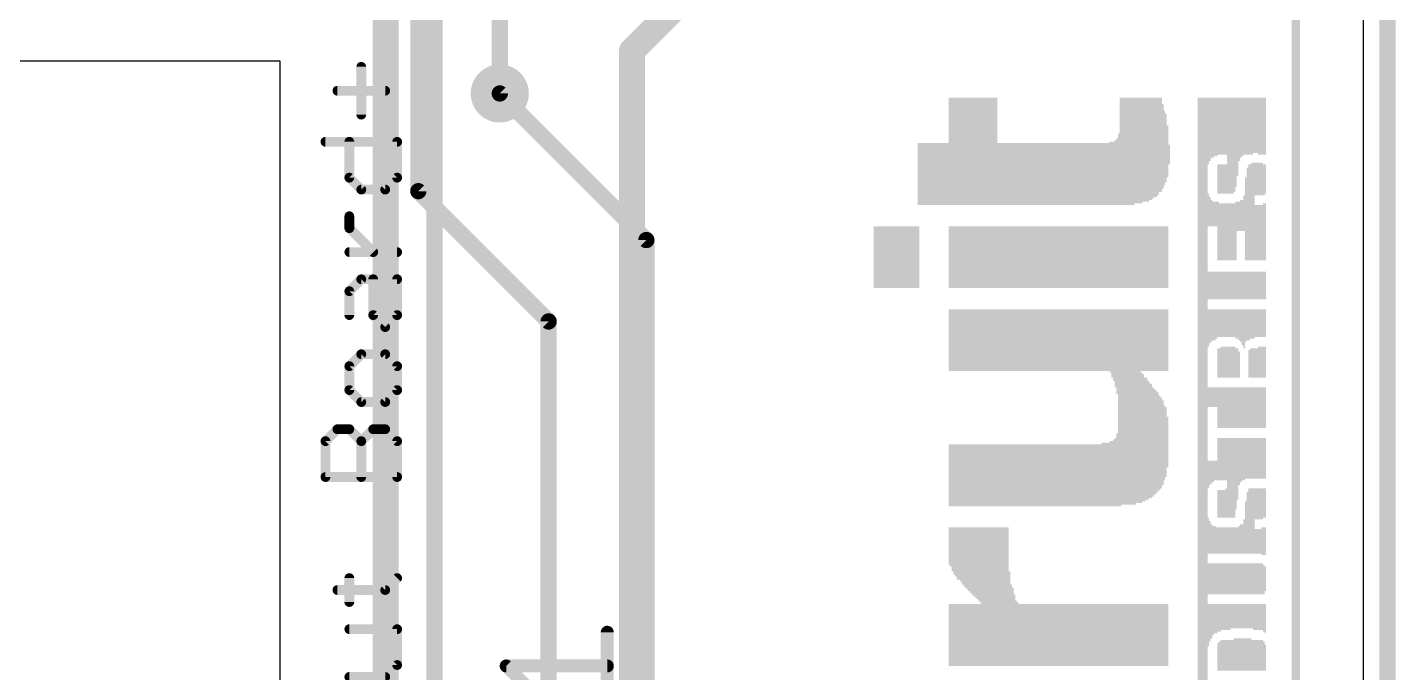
# Model space of a CAD drawing. Extents: x -0.6 to 62.7, y -0.8 to 53.6.
# Drawn here: x 41.4 to 62.74, y 31.86 to 41.92 of the extents above; entities that cross this region are included whole.
import ezdxf

# ---------------------------------------------------------------- set-up
doc = ezdxf.new("R2010")
doc.units = 0
for name, color, linetype in [('1', 12, 'CONTINUOUS'), ('16', 132, 'CONTINUOUS'), ('18', 110, 'CONTINUOUS'), ('20', 53, 'CONTINUOUS'), ('21', 40, 'CONTINUOUS'), ('22', 6, 'CONTINUOUS')]:
    doc.layers.add(name, color=color, linetype=linetype)

# ---------------------------------------------------------------- blocks, each defined once
blk = doc.blocks.new('RECT')
blk.add_solid([(-0.5, -0.5), (0.5, -0.5), (-0.5, 0.5), (0.5, 0.5)])
blk = doc.blocks.new('ROUNDV')
at = {"const_width": 0.5}
blk.add_lwpolyline([(0, -0.25, 1), (0, 0.25, 1), (0, -0.25)], format="xyb", dxfattribs=at)

msp = doc.modelspace()

# ---------------------------------------------------------------- linework, layer by layer
at = {"layer": '1'}
for points, const_width in [([(62.611, -0.508), (62.611, 53.467)], 0.254), ([(48.768, 40.894), (48.768, 49.276)], 0.254), ([(47.752, 47.498), (47.752, 11.938)], 0.254), ([(50.83, 41.559), (53.086, 43.815)], 0.4064), ([(46.99, 42.291), (46.99, 7.94)], 0.4064), ([(50.83, 9.84), (50.83, 41.559)], 0.4064)]:
    msp.add_lwpolyline(points, dxfattribs=dict(at, const_width=const_width))
for points, const_width in [([(50.9316, 41.559, 1), (50.7284, 41.559)], 0.2032), ([(50.7582, 41.6308, 1), (50.9018, 41.4872)], 0.2032), ([(48.7045, 40.894, 1), (48.8315, 40.894)], 0.127)]:
    msp.add_lwpolyline(points, format="xyb", dxfattribs=dict(at, const_width=const_width))
at = {"layer": '16', "const_width": 0.254}
for points in [[(62.611, -0.635), (62.611, 53.34)], [(47.498, 39.37), (47.498, 43.434)], [(48.768, 40.894), (51.054, 38.608)], [(49.53, 37.338), (47.498, 39.37)], [(51.054, 38.608), (51.054, 9.525)], [(49.53, 10.922), (49.53, 37.338)]]:
    msp.add_lwpolyline(points, dxfattribs=at)
at = {"layer": '16', "const_width": 0.127}
for points in [[(48.8129, 40.9389, 1), (48.7231, 40.8491)], [(47.5429, 39.4149, 1), (47.4531, 39.3251)], [(47.4345, 39.37, 1), (47.5615, 39.37)], [(51.1175, 38.608, 1), (50.9905, 38.608)], [(51.0091, 38.5631, 1), (51.0989, 38.6529)], [(49.5935, 37.338, 1), (49.4665, 37.338)], [(49.4851, 37.2931, 1), (49.5749, 37.3829)]]:
    msp.add_lwpolyline(points, format="xyb", dxfattribs=at)
at = {"layer": '20'}
for p, q in [((62.23, 50.038), (62.23, 2.54)), ((38.608, 41.402), (45.339, 41.402)), ((45.339, 41.402), (45.339, 11.176))]:
    msp.add_line(p, q, dxfattribs=at)
at = {"layer": '21'}
for points, const_width in [([(46.6085, 40.5638), (46.6085, 41.3095)], 0.1524), ([(46.2357, 40.9367), (46.9814, 40.9367)], 0.1524), ([(46.0492, 40.1401), (47.1678, 40.1401)], 0.1524), ([(46.4221, 39.5808), (46.4221, 40.1401)], 0.1524), ([(47.1678, 40.1401), (47.1678, 39.5808)], 0.1524), ([(46.6085, 39.3944), (46.4221, 39.5808)], 0.1524), ([(47.1678, 39.5808), (46.9814, 39.3944)], 0.1524), ([(46.9814, 39.3944), (46.6085, 39.3944)], 0.1524), ([(46.4221, 38.7928), (46.4221, 38.9792)], 0.1524), ([(46.795, 38.4199), (46.4221, 38.7928)], 0.1524), ([(47.1678, 38.4199), (46.4221, 38.4199)], 0.1524), ([(46.4221, 37.8098), (46.6085, 37.9962)], 0.1524), ([(46.6085, 37.9962), (47.1678, 37.9962)], 0.1524), ([(46.795, 37.437), (46.795, 37.9962)], 0.1524), ([(47.1678, 37.9962), (47.1678, 37.437)], 0.1524), ([(46.4221, 37.437), (46.4221, 37.8098)], 0.1524), ([(46.9814, 37.2505), (46.795, 37.437)], 0.1524), ([(47.1678, 37.437), (46.9814, 37.2505)], 0.1524), ([(46.6085, 36.8268), (46.4221, 36.6404)], 0.1524), ([(46.4221, 36.6404), (46.4221, 36.2676)], 0.1524), ([(46.9814, 36.8268), (46.6085, 36.8268)], 0.1524), ([(47.1678, 36.6404), (46.9814, 36.8268)], 0.1524), ([(47.1678, 36.2676), (47.1678, 36.6404)], 0.1524), ([(46.4221, 36.2676), (46.6085, 36.0811)], 0.1524), ([(46.9814, 36.0811), (47.1678, 36.2676)], 0.1524), ([(46.6085, 36.0811), (46.9814, 36.0811)], 0.1524), ([(46.0492, 35.471), (46.2357, 35.6574)], 0.1524), ([(46.2357, 35.6574), (46.4221, 35.6574)], 0.1524), ([(46.4221, 35.6574), (46.6085, 35.471)], 0.1524), ([(46.6085, 35.471), (46.795, 35.6574)], 0.1524), ([(46.795, 35.6574), (46.9814, 35.6574)], 0.1524), ([(46.9814, 35.6574), (47.1678, 35.471)], 0.1524), ([(46.0492, 34.9117), (46.0492, 35.471)], 0.1524), ([(46.6085, 34.9117), (46.6085, 35.471)], 0.1524), ([(47.1678, 35.471), (47.1678, 34.9117)], 0.1524), ([(47.1678, 34.9117), (46.0492, 34.9117)], 0.1524), ([(46.4221, 32.9627), (46.4221, 33.3356)], 0.1524), ([(46.9814, 33.1492), (47.1678, 33.3356)], 0.1524), ([(46.2357, 33.1492), (46.9814, 33.1492)], 0.1524), ([(47.1678, 32.539), (46.4221, 32.539)], 0.1524), ([(47.1678, 31.9798), (47.1678, 32.539)], 0.1524), ([(50.4444, 31.4391), (50.4444, 32.4899)], 0.2032), ([(46.9814, 31.7933), (47.1678, 31.9798)], 0.1524), ([(49.3936, 31.4391), (48.8683, 31.9645)], 0.2032), ([(48.8683, 31.9645), (50.4444, 31.9645)], 0.2032), ([(46.4221, 31.7933), (46.9814, 31.7933)], 0.1524)]:
    msp.add_lwpolyline(points, dxfattribs=dict(at, const_width=const_width))
for points, const_width in [([(46.6466, 41.3095, 1), (46.5704, 41.3095)], 0.0762), ([(46.2357, 40.9748, 1), (46.2357, 40.8986)], 0.0762), ([(46.9814, 40.8986, 1), (46.9814, 40.9748)], 0.0762), ([(46.5704, 40.5638, 1), (46.6466, 40.5638)], 0.0762), ([(46.0492, 40.1782, 1), (46.0492, 40.102)], 0.0762), ([(46.4602, 40.1401, 1), (46.384, 40.1401)], 0.0762), ([(47.2059, 40.1401, 1), (47.1297, 40.1401)], 0.0762), ([(47.1678, 40.102, 1), (47.1678, 40.1782)], 0.0762), ([(46.449, 39.6078, 1), (46.3952, 39.5539)], 0.0762), ([(46.384, 39.5808, 1), (46.4602, 39.5808)], 0.0762), ([(47.1297, 39.5808, 1), (47.2059, 39.5808)], 0.0762), ([(47.1947, 39.5539, 1), (47.1409, 39.6078)], 0.0762), ([(46.6085, 39.4325, 1), (46.6085, 39.3563)], 0.0762), ([(46.5816, 39.3675, 1), (46.6355, 39.4214)], 0.0762), ([(46.9544, 39.4214, 1), (47.0083, 39.3675)], 0.0762), ([(46.9814, 39.3563, 1), (46.9814, 39.4325)], 0.0762), ([(46.4602, 38.9792, 1), (46.384, 38.9792)], 0.0762), ([(46.449, 38.8197, 1), (46.3952, 38.7658)], 0.0762), ([(46.384, 38.7928, 1), (46.4602, 38.7928)], 0.0762), ([(46.4221, 38.458, 1), (46.4221, 38.3818)], 0.0762), ([(46.768, 38.393, 1), (46.8219, 38.4469)], 0.0762), ([(47.1678, 38.3818, 1), (47.1678, 38.458)], 0.0762), ([(46.6085, 38.0343, 1), (46.6085, 37.9581)], 0.0762), ([(46.6355, 37.9693, 1), (46.5816, 38.0232)], 0.0762), ([(46.8331, 37.9962, 1), (46.7569, 37.9962)], 0.0762), ([(47.2059, 37.9962, 1), (47.1297, 37.9962)], 0.0762), ([(47.1678, 37.9581, 1), (47.1678, 38.0343)], 0.0762), ([(46.4602, 37.8098, 1), (46.384, 37.8098)], 0.0762), ([(46.3952, 37.8367, 1), (46.449, 37.7829)], 0.0762), ([(46.384, 37.437, 1), (46.4602, 37.437)], 0.0762), ([(46.8219, 37.4639, 1), (46.768, 37.41)], 0.0762), ([(46.7569, 37.437, 1), (46.8331, 37.437)], 0.0762), ([(47.1297, 37.437, 1), (47.2059, 37.437)], 0.0762), ([(47.1947, 37.41, 1), (47.1409, 37.4639)], 0.0762), ([(46.9544, 37.2775, 1), (47.0083, 37.2236)], 0.0762), ([(46.9544, 37.2236, 1), (47.0083, 37.2775)], 0.0762), ([(46.4602, 36.6404, 1), (46.384, 36.6404)], 0.0762), ([(46.3952, 36.6673, 1), (46.449, 36.6135)], 0.0762), ([(46.6085, 36.8649, 1), (46.6085, 36.7887)], 0.0762), ([(46.6355, 36.7999, 1), (46.5816, 36.8538)], 0.0762), ([(47.0083, 36.8538, 1), (46.9544, 36.7999)], 0.0762), ([(46.9814, 36.7887, 1), (46.9814, 36.8649)], 0.0762), ([(47.2059, 36.6404, 1), (47.1297, 36.6404)], 0.0762), ([(47.1409, 36.6135, 1), (47.1947, 36.6673)], 0.0762), ([(46.449, 36.2945, 1), (46.3952, 36.2406)], 0.0762), ([(46.384, 36.2676, 1), (46.4602, 36.2676)], 0.0762), ([(47.1297, 36.2676, 1), (47.2059, 36.2676)], 0.0762), ([(47.1947, 36.2406, 1), (47.1409, 36.2945)], 0.0762), ([(46.6085, 36.1192, 1), (46.6085, 36.043)], 0.0762), ([(46.5816, 36.0542, 1), (46.6355, 36.1081)], 0.0762), ([(46.9544, 36.1081, 1), (47.0083, 36.0542)], 0.0762), ([(46.9814, 36.043, 1), (46.9814, 36.1192)], 0.0762), ([(46.2357, 35.6955, 1), (46.2357, 35.6193)], 0.0762), ([(46.2626, 35.6305, 1), (46.2087, 35.6844)], 0.0762), ([(46.449, 35.6844, 1), (46.3952, 35.6305)], 0.0762), ([(46.4221, 35.6193, 1), (46.4221, 35.6955)], 0.0762), ([(46.795, 35.6955, 1), (46.795, 35.6193)], 0.0762), ([(46.8219, 35.6305, 1), (46.768, 35.6844)], 0.0762), ([(47.0083, 35.6844, 1), (46.9544, 35.6305)], 0.0762), ([(46.9814, 35.6193, 1), (46.9814, 35.6955)], 0.0762), ([(46.0873, 35.471, 1), (46.0111, 35.471)], 0.0762), ([(46.0223, 35.4979, 1), (46.0762, 35.4441)], 0.0762), ([(46.6466, 35.471, 1), (46.5704, 35.471)], 0.0762), ([(46.5816, 35.4979, 1), (46.6355, 35.4441)], 0.0762), ([(46.5816, 35.4441, 1), (46.6355, 35.4979)], 0.0762), ([(47.2059, 35.471, 1), (47.1297, 35.471)], 0.0762), ([(47.1409, 35.4441, 1), (47.1947, 35.4979)], 0.0762), ([(46.0492, 34.9498, 1), (46.0492, 34.8736)], 0.0762), ([(46.0111, 34.9117, 1), (46.0873, 34.9117)], 0.0762), ([(46.5704, 34.9117, 1), (46.6466, 34.9117)], 0.0762), ([(47.1297, 34.9117, 1), (47.2059, 34.9117)], 0.0762), ([(47.1678, 34.8736, 1), (47.1678, 34.9498)], 0.0762), ([(46.4602, 33.3356, 1), (46.384, 33.3356)], 0.0762), ([(47.1947, 33.3086, 1), (47.1409, 33.3625)], 0.0762), ([(46.2357, 33.1873, 1), (46.2357, 33.1111)], 0.0762), ([(46.9544, 33.1761, 1), (47.0083, 33.1222)], 0.0762), ([(46.9814, 33.1111, 1), (46.9814, 33.1873)], 0.0762), ([(46.384, 32.9627, 1), (46.4602, 32.9627)], 0.0762), ([(46.4221, 32.5771, 1), (46.4221, 32.5009)], 0.0762), ([(47.2059, 32.539, 1), (47.1297, 32.539)], 0.0762), ([(47.1678, 32.5009, 1), (47.1678, 32.5771)], 0.0762), ([(50.4952, 32.4899, 1), (50.3936, 32.4899)], 0.1016), ([(47.1297, 31.9798, 1), (47.2059, 31.9798)], 0.0762), ([(47.1947, 31.9528, 1), (47.1409, 32.0067)], 0.0762), ([(48.9042, 32.0004, 1), (48.8323, 31.9286)], 0.1016), ([(48.8683, 32.0153, 1), (48.8683, 31.9137)], 0.1016), ([(50.4444, 31.9137, 1), (50.4444, 32.0153)], 0.1016), ([(46.4221, 31.8314, 1), (46.4221, 31.7552)], 0.0762), ([(46.9814, 31.7552, 1), (46.9814, 31.8314)], 0.0762)]:
    msp.add_lwpolyline(points, format="xyb", dxfattribs=dict(at, const_width=const_width))
at = {"layer": '22', "const_width": 0.127}
msp.add_lwpolyline([(61.182, 4.989), (61.182, 47.589)], dxfattribs=at)

# ---------------------------------------------------------------- block references
at = {"layer": '18', "xscale": 0.9064, "yscale": 0.9064}
msp.add_blockref('ROUNDV', (48.768, 40.894), dxfattribs=at)
msp.add_blockref('ROUNDV', (48.768, 40.894), dxfattribs=at)
at = {"layer": '21', "yscale": 0.0254, "rotation": 90}
for p, xscale in [((55.7784, 39.9923), 1.6764), ((55.8038, 39.9923), 1.6764), ((55.8292, 39.9923), 1.6764), ((55.8546, 39.9923), 1.6764), ((55.88, 39.9923), 1.6764), ((55.9054, 39.9923), 1.6764), ((55.9308, 39.9923), 1.6764), ((55.9562, 39.9923), 1.6764), ((55.9816, 39.9923), 1.6764), ((56.007, 39.9923), 1.6764), ((56.0324, 39.9923), 1.6764), ((56.0578, 39.9923), 1.6764), ((56.0832, 39.9923), 1.6764), ((56.1086, 39.9923), 1.6764), ((56.134, 39.9923), 1.6764), ((56.1594, 39.9923), 1.6764), ((56.1848, 39.9923), 1.6764), ((56.2102, 39.9923), 1.6764), ((56.2356, 39.9923), 1.6764), ((56.261, 39.9923), 1.6764), ((56.2864, 39.9923), 1.6764), ((56.3118, 39.9923), 1.6764), ((56.3372, 39.9923), 1.6764), ((56.3626, 39.9923), 1.6764), ((56.388, 39.9923), 1.6764), ((56.4134, 39.9923), 1.6764), ((56.4388, 39.9923), 1.6764), ((56.4642, 39.9923), 1.6764), ((56.4896, 39.9923), 1.6764), ((56.515, 39.9923), 1.6764), ((58.4454, 39.9923), 1.6764), ((58.4708, 39.9923), 1.6764), ((58.4962, 39.9923), 1.6764), ((58.5216, 39.9923), 1.6764), ((58.547, 39.9923), 1.6764), ((58.5724, 39.9923), 1.6764), ((58.5978, 39.9923), 1.6764), ((58.6232, 39.9923), 1.6764), ((58.6486, 39.9923), 1.6764), ((58.674, 40.005), 1.651), ((58.6994, 40.005), 1.651), ((58.7248, 40.005), 1.651), ((58.7502, 40.005), 1.651), ((58.7756, 40.005), 1.651), ((58.801, 40.0177), 1.6256), ((58.8264, 40.0177), 1.6256), ((58.8518, 40.0177), 1.6256), ((58.8772, 40.0177), 1.6256), ((58.9026, 40.0304), 1.6002), ((58.928, 40.0304), 1.6002), ((58.9534, 40.0431), 1.5748), ((58.9788, 40.0558), 1.5494), ((59.0042, 40.0558), 1.5494), ((59.0296, 40.0685), 1.524), ((59.055, 40.0939), 1.4732), ((59.0804, 40.0939), 1.4732), ((59.6646, 30.226), 21.209), ((59.69, 30.226), 21.209), ((59.7154, 30.226), 21.209), ((59.7408, 30.226), 21.209), ((59.7662, 30.226), 21.209), ((59.7916, 30.226), 21.209), ((59.817, 40.3098), 1.0414), ((59.8424, 40.3352), 0.9906), ((59.8678, 40.3606), 0.9398), ((59.8932, 40.3606), 0.9398), ((59.9186, 40.3733), 0.9144), ((59.944, 40.3733), 0.9144), ((59.9694, 40.386), 0.889), ((59.9948, 40.386), 0.889), ((60.0202, 40.386), 0.889), ((60.0456, 40.386), 0.889), ((60.071, 40.386), 0.889), ((60.0964, 40.386), 0.889), ((60.1218, 40.0812), 1.4986), ((60.1472, 40.0812), 1.4986), ((60.1726, 40.0812), 1.4986), ((60.198, 40.0812), 1.4986), ((60.2234, 40.0939), 1.4732), ((60.2488, 40.132), 1.397), ((60.2742, 40.2209), 1.2192), ((60.2996, 40.3352), 0.9906), ((60.325, 40.3606), 0.9398), ((60.3504, 40.3733), 0.9144), ((60.3758, 40.386), 0.889), ((60.4012, 40.386), 0.889), ((60.4266, 40.386), 0.889), ((60.452, 40.386), 0.889), ((60.4774, 40.386), 0.889), ((60.5028, 40.386), 0.889), ((60.5282, 40.3987), 0.8636), ((60.5536, 40.3987), 0.8636), ((60.579, 40.3987), 0.8636), ((60.6044, 40.386), 0.889), ((60.6298, 40.386), 0.889), ((60.6552, 40.386), 0.889), ((60.6806, 40.386), 0.889), ((60.706, 40.386), 0.889), ((59.1058, 40.0685), 1.3208), ((59.1312, 40.0431), 1.1684), ((59.1566, 40.0431), 1.0668), ((59.182, 39.9923), 0.8128), ((55.2958, 39.6367), 0.9652), ((55.3212, 39.6367), 0.9652), ((55.3466, 39.6367), 0.9652), ((55.372, 39.6367), 0.9652), ((55.3974, 39.6367), 0.9652), ((55.4228, 39.6367), 0.9652), ((55.4482, 39.6367), 0.9652), ((55.4736, 39.6367), 0.9652), ((55.499, 39.6367), 0.9652), ((55.5244, 39.6367), 0.9652), ((55.5498, 39.6367), 0.9652), ((55.5752, 39.6367), 0.9652), ((55.6006, 39.6367), 0.9652), ((55.626, 39.6367), 0.9652), ((55.6514, 39.6367), 0.9652), ((55.6768, 39.6367), 0.9652), ((55.7022, 39.6367), 0.9652), ((55.7276, 39.6367), 0.9652), ((55.753, 39.6367), 0.9652), ((56.5404, 39.6367), 0.9652), ((56.5658, 39.6367), 0.9652), ((56.5912, 39.6367), 0.9652), ((56.6166, 39.6367), 0.9652), ((56.642, 39.6367), 0.9652), ((56.6674, 39.6367), 0.9652), ((56.6928, 39.6367), 0.9652), ((56.7182, 39.6367), 0.9652), ((56.7436, 39.6367), 0.9652), ((56.769, 39.6367), 0.9652), ((56.7944, 39.6367), 0.9652), ((56.8198, 39.6367), 0.9652), ((56.8452, 39.6367), 0.9652), ((56.8706, 39.6367), 0.9652), ((56.896, 39.6367), 0.9652), ((56.9214, 39.6367), 0.9652), ((56.9468, 39.6367), 0.9652), ((56.9722, 39.6367), 0.9652), ((56.9976, 39.6367), 0.9652), ((57.023, 39.6367), 0.9652), ((57.0484, 39.6367), 0.9652), ((57.0738, 39.6367), 0.9652), ((57.0992, 39.6367), 0.9652), ((57.1246, 39.6367), 0.9652), ((57.15, 39.6367), 0.9652), ((57.1754, 39.6367), 0.9652), ((57.2008, 39.6367), 0.9652), ((57.2262, 39.6367), 0.9652), ((57.2516, 39.6367), 0.9652), ((57.277, 39.6367), 0.9652), ((57.3024, 39.6367), 0.9652), ((57.3278, 39.6367), 0.9652), ((57.3532, 39.6367), 0.9652), ((57.3786, 39.6367), 0.9652), ((57.404, 39.6367), 0.9652), ((57.4294, 39.6367), 0.9652), ((57.4548, 39.6367), 0.9652), ((57.4802, 39.6367), 0.9652), ((57.5056, 39.6367), 0.9652), ((57.531, 39.6367), 0.9652), ((57.5564, 39.6367), 0.9652), ((57.5818, 39.6367), 0.9652), ((57.6072, 39.6367), 0.9652), ((57.6326, 39.6367), 0.9652), ((57.658, 39.6367), 0.9652), ((57.6834, 39.6367), 0.9652), ((57.7088, 39.6367), 0.9652), ((57.7342, 39.6367), 0.9652), ((57.7596, 39.6367), 0.9652), ((57.785, 39.6367), 0.9652), ((57.8104, 39.6367), 0.9652), ((57.8358, 39.6367), 0.9652), ((57.8612, 39.6367), 0.9652), ((57.8866, 39.6367), 0.9652), ((57.912, 39.6367), 0.9652), ((57.9374, 39.6367), 0.9652), ((57.9628, 39.6367), 0.9652), ((57.9882, 39.6367), 0.9652), ((58.0136, 39.6367), 0.9652), ((58.039, 39.6367), 0.9652), ((58.0644, 39.6367), 0.9652), ((58.0898, 39.6367), 0.9652), ((58.1152, 39.6367), 0.9652), ((58.1406, 39.6367), 0.9652), ((58.166, 39.6367), 0.9652), ((58.1914, 39.6367), 0.9652), ((58.2168, 39.6367), 0.9652), ((58.2422, 39.6367), 0.9652), ((58.2676, 39.6367), 0.9652), ((58.293, 39.6494), 0.9906), ((58.3184, 39.6494), 0.9906), ((58.3438, 39.6494), 0.9906), ((58.3692, 39.6621), 1.016), ((58.3946, 39.6748), 1.0414), ((58.42, 39.7129), 1.1176), ((59.2074, 39.9415), 0.3048), ((59.9694, 39.5605), 0.4572), ((59.9948, 39.5605), 0.4572), ((60.0202, 39.5605), 0.4572), ((60.0456, 39.5605), 0.4572), ((60.071, 39.5605), 0.4572), ((60.0964, 39.5605), 0.4572), ((60.4266, 39.0144), 1.4478), ((60.452, 39.0398), 1.4986), ((60.4774, 39.0398), 1.4986), ((60.5028, 39.0525), 1.524), ((60.5282, 39.0525), 1.524), ((60.5536, 39.5605), 0.508), ((60.579, 39.5605), 0.508), ((60.6044, 39.5605), 0.508), ((60.6298, 39.5605), 0.508), ((60.6552, 39.5605), 0.508), ((60.6806, 39.5478), 0.4826), ((60.706, 39.5605), 0.4572), ((60.4012, 38.9382), 1.2954), ((59.817, 39.0779), 0.508), ((59.8424, 39.0525), 0.4572), ((60.3758, 39.0271), 0.5588), ((59.8678, 39.0271), 0.4064), ((59.8932, 39.0144), 0.381), ((59.9186, 39.0144), 0.381), ((59.944, 39.0144), 0.381), ((59.9694, 38.7477), 0.9144), ((59.9948, 38.735), 0.889), ((60.0202, 38.735), 0.889), ((60.0456, 38.735), 0.889), ((60.071, 38.735), 0.889), ((60.0964, 38.735), 0.889), ((60.1218, 38.735), 0.889), ((60.1472, 38.735), 0.889), ((60.1726, 38.735), 0.889), ((60.198, 38.735), 0.889), ((60.2234, 38.735), 0.889), ((60.2488, 38.7477), 0.9144), ((60.2742, 38.9763), 0.4572), ((60.2996, 38.9763), 0.4572), ((60.325, 38.989), 0.4826), ((60.3504, 38.989), 0.4826), ((60.5536, 38.7223), 0.8636), ((60.579, 38.7223), 0.8636), ((60.6044, 38.7223), 0.8636), ((60.6298, 38.7223), 0.8636), ((60.6552, 38.7223), 0.8636), ((60.6806, 38.735), 0.889), ((60.706, 38.735), 0.889), ((54.61, 38.3413), 0.9652), ((54.6354, 38.3413), 0.9652), ((54.6608, 38.3413), 0.9652), ((54.6862, 38.3413), 0.9652), ((54.7116, 38.3413), 0.9652), ((54.737, 38.3413), 0.9652), ((54.7624, 38.3413), 0.9652), ((54.7878, 38.3413), 0.9652), ((54.8132, 38.3413), 0.9652), ((54.8386, 38.3413), 0.9652), ((54.864, 38.3413), 0.9652), ((54.8894, 38.3413), 0.9652), ((54.9148, 38.3413), 0.9652), ((54.9402, 38.3413), 0.9652), ((54.9656, 38.3413), 0.9652), ((54.991, 38.3413), 0.9652), ((55.0164, 38.3413), 0.9652), ((55.0418, 38.3413), 0.9652), ((55.0672, 38.3413), 0.9652), ((55.0926, 38.3413), 0.9652), ((55.118, 38.3413), 0.9652), ((55.1434, 38.3413), 0.9652), ((55.1688, 38.3413), 0.9652), ((55.1942, 38.3413), 0.9652), ((55.2196, 38.3413), 0.9652), ((55.245, 38.3413), 0.9652), ((55.2704, 38.3413), 0.9652), ((55.2958, 38.3413), 0.9652), ((55.7784, 38.3413), 0.9652), ((55.8038, 38.3413), 0.9652), ((55.8292, 38.3413), 0.9652), ((55.8546, 38.3413), 0.9652), ((55.88, 38.3413), 0.9652), ((55.9054, 38.3413), 0.9652), ((55.9308, 38.3413), 0.9652), ((55.9562, 38.3413), 0.9652), ((55.9816, 38.3413), 0.9652), ((56.007, 38.3413), 0.9652), ((56.0324, 38.3413), 0.9652), ((56.0578, 38.3413), 0.9652), ((56.0832, 38.3413), 0.9652), ((56.1086, 38.3413), 0.9652), ((56.134, 38.3413), 0.9652), ((56.1594, 38.3413), 0.9652), ((56.1848, 38.3413), 0.9652), ((56.2102, 38.3413), 0.9652), ((56.2356, 38.3413), 0.9652), ((56.261, 38.3413), 0.9652), ((56.2864, 38.3413), 0.9652), ((56.3118, 38.3413), 0.9652), ((56.3372, 38.3413), 0.9652), ((56.3626, 38.3413), 0.9652), ((56.388, 38.3413), 0.9652), ((56.4134, 38.3413), 0.9652), ((56.4388, 38.3413), 0.9652), ((56.4642, 38.3413), 0.9652), ((56.4896, 38.3413), 0.9652), ((56.515, 38.3413), 0.9652), ((56.5404, 38.3413), 0.9652), ((56.5658, 38.3413), 0.9652), ((56.5912, 38.3413), 0.9652), ((56.6166, 38.3413), 0.9652), ((56.642, 38.3413), 0.9652), ((56.6674, 38.3413), 0.9652), ((56.6928, 38.3413), 0.9652), ((56.7182, 38.3413), 0.9652), ((56.7436, 38.3413), 0.9652), ((56.769, 38.3413), 0.9652), ((56.7944, 38.3413), 0.9652), ((56.8198, 38.3413), 0.9652), ((56.8452, 38.3413), 0.9652), ((56.8706, 38.3413), 0.9652), ((56.896, 38.3413), 0.9652), ((56.9214, 38.3413), 0.9652), ((56.9468, 38.3413), 0.9652), ((56.9722, 38.3413), 0.9652), ((56.9976, 38.3413), 0.9652), ((57.023, 38.3413), 0.9652), ((57.0484, 38.3413), 0.9652), ((57.0738, 38.3413), 0.9652), ((57.0992, 38.3413), 0.9652), ((57.1246, 38.3413), 0.9652), ((57.15, 38.3413), 0.9652), ((57.1754, 38.3413), 0.9652), ((57.2008, 38.3413), 0.9652), ((57.2262, 38.3413), 0.9652), ((57.2516, 38.3413), 0.9652), ((57.277, 38.3413), 0.9652), ((57.3024, 38.3413), 0.9652), ((57.3278, 38.3413), 0.9652), ((57.3532, 38.3413), 0.9652), ((57.3786, 38.3413), 0.9652), ((57.404, 38.3413), 0.9652), ((57.4294, 38.3413), 0.9652), ((57.4548, 38.3413), 0.9652), ((57.4802, 38.3413), 0.9652), ((57.5056, 38.3413), 0.9652), ((57.531, 38.3413), 0.9652), ((57.5564, 38.3413), 0.9652), ((57.5818, 38.3413), 0.9652), ((57.6072, 38.3413), 0.9652), ((57.6326, 38.3413), 0.9652), ((57.658, 38.3413), 0.9652), ((57.6834, 38.3413), 0.9652), ((57.7088, 38.3413), 0.9652), ((57.7342, 38.3413), 0.9652), ((57.7596, 38.3413), 0.9652), ((57.785, 38.3413), 0.9652), ((57.8104, 38.3413), 0.9652), ((57.8358, 38.3413), 0.9652), ((57.8612, 38.3413), 0.9652), ((57.8866, 38.3413), 0.9652), ((57.912, 38.3413), 0.9652), ((57.9374, 38.3413), 0.9652), ((57.9628, 38.3413), 0.9652), ((57.9882, 38.3413), 0.9652), ((58.0136, 38.3413), 0.9652), ((58.039, 38.3413), 0.9652), ((58.0644, 38.3413), 0.9652), ((58.0898, 38.3413), 0.9652), ((58.1152, 38.3413), 0.9652), ((58.1406, 38.3413), 0.9652), ((58.166, 38.3413), 0.9652), ((58.1914, 38.3413), 0.9652), ((58.2168, 38.3413), 0.9652), ((58.2422, 38.3413), 0.9652), ((58.2676, 38.3413), 0.9652), ((58.293, 38.3413), 0.9652), ((58.3184, 38.3413), 0.9652), ((58.3438, 38.3413), 0.9652), ((58.3692, 38.3413), 0.9652), ((58.3946, 38.3413), 0.9652), ((58.42, 38.3413), 0.9652), ((58.4454, 38.3413), 0.9652), ((58.4708, 38.3413), 0.9652), ((58.4962, 38.3413), 0.9652), ((58.5216, 38.3413), 0.9652), ((58.547, 38.3413), 0.9652), ((58.5724, 38.3413), 0.9652), ((58.5978, 38.3413), 0.9652), ((58.6232, 38.3413), 0.9652), ((58.6486, 38.3413), 0.9652), ((58.674, 38.3413), 0.9652), ((58.6994, 38.3413), 0.9652), ((58.7248, 38.3413), 0.9652), ((58.7502, 38.3413), 0.9652), ((58.7756, 38.3413), 0.9652), ((58.801, 38.3413), 0.9652), ((58.8264, 38.3413), 0.9652), ((58.8518, 38.3413), 0.9652), ((58.8772, 38.3413), 0.9652), ((58.9026, 38.3413), 0.9652), ((58.928, 38.3413), 0.9652), ((58.9534, 38.3413), 0.9652), ((58.9788, 38.3413), 0.9652), ((59.0042, 38.3413), 0.9652), ((59.0296, 38.3413), 0.9652), ((59.055, 38.3413), 0.9652), ((59.0804, 38.3413), 0.9652), ((59.1058, 38.3413), 0.9652), ((59.1312, 38.3413), 0.9652), ((59.1566, 38.3413), 0.9652), ((59.182, 38.3413), 0.9652), ((59.817, 37.8968), 0.4318), ((59.8424, 37.8968), 0.4318), ((59.8678, 37.8968), 0.4318), ((59.8932, 37.8968), 0.4318), ((59.9186, 37.8968), 0.4318), ((59.944, 37.8968), 0.4318), ((59.9694, 37.8968), 0.4318), ((59.9948, 37.8968), 0.4318), ((60.0202, 37.8968), 0.4318), ((60.0456, 37.8968), 0.4318), ((60.071, 37.8968), 0.4318), ((60.0964, 37.8968), 0.4318), ((60.1218, 37.8968), 0.4318), ((60.1472, 37.8968), 0.4318), ((60.1726, 37.8968), 0.4318), ((60.198, 37.8968), 0.4318), ((60.2234, 37.8968), 0.4318), ((60.2488, 37.8968), 0.4318), ((60.2742, 37.8968), 0.4318), ((60.2996, 37.8968), 0.4318), ((60.325, 37.8968), 0.4318), ((60.3504, 37.8968), 0.4318), ((60.3758, 37.8968), 0.4318), ((60.4012, 37.8968), 0.4318), ((60.4266, 37.8968), 0.4318), ((60.452, 37.8968), 0.4318), ((60.4774, 37.8968), 0.4318), ((60.5028, 37.8968), 0.4318), ((60.5282, 37.8968), 0.4318), ((60.5536, 37.8968), 0.4318), ((60.579, 37.8968), 0.4318), ((60.6044, 37.8968), 0.4318), ((60.6298, 37.8968), 0.4318), ((60.6552, 37.8968), 0.4318), ((60.6806, 37.8968), 0.4318), ((60.706, 37.8968), 0.4318), ((55.7784, 37.0459), 0.9652), ((55.8038, 37.0459), 0.9652), ((55.8292, 37.0459), 0.9652), ((55.8546, 37.0459), 0.9652), ((55.88, 37.0459), 0.9652), ((55.9054, 37.0459), 0.9652), ((55.9308, 37.0459), 0.9652), ((55.9562, 37.0459), 0.9652), ((55.9816, 37.0459), 0.9652), ((56.007, 37.0459), 0.9652), ((56.0324, 37.0459), 0.9652), ((56.0578, 37.0459), 0.9652), ((56.0832, 37.0459), 0.9652), ((56.1086, 37.0459), 0.9652), ((56.134, 37.0459), 0.9652), ((56.1594, 37.0459), 0.9652), ((56.1848, 37.0459), 0.9652), ((56.2102, 37.0459), 0.9652), ((56.2356, 37.0459), 0.9652), ((56.261, 37.0459), 0.9652), ((56.2864, 37.0459), 0.9652), ((56.3118, 37.0459), 0.9652), ((56.3372, 37.0459), 0.9652), ((56.3626, 37.0459), 0.9652), ((56.388, 37.0459), 0.9652), ((56.4134, 37.0459), 0.9652), ((56.4388, 37.0459), 0.9652), ((56.4642, 37.0459), 0.9652), ((56.4896, 37.0459), 0.9652), ((56.515, 37.0459), 0.9652), ((56.5404, 37.0459), 0.9652), ((56.5658, 37.0459), 0.9652), ((56.5912, 37.0459), 0.9652), ((56.6166, 37.0459), 0.9652), ((56.642, 37.0459), 0.9652), ((56.6674, 37.0459), 0.9652), ((56.6928, 37.0459), 0.9652), ((56.7182, 37.0459), 0.9652), ((56.7436, 37.0459), 0.9652), ((56.769, 37.0459), 0.9652), ((56.7944, 37.0459), 0.9652), ((56.8198, 37.0459), 0.9652), ((56.8452, 37.0459), 0.9652), ((56.8706, 37.0459), 0.9652), ((56.896, 37.0459), 0.9652), ((56.9214, 37.0459), 0.9652), ((56.9468, 37.0459), 0.9652), ((56.9722, 37.0459), 0.9652), ((56.9976, 37.0459), 0.9652), ((57.023, 37.0459), 0.9652), ((57.0484, 37.0459), 0.9652), ((57.0738, 37.0459), 0.9652), ((57.0992, 37.0459), 0.9652), ((57.1246, 37.0459), 0.9652), ((57.15, 37.0459), 0.9652), ((57.1754, 37.0459), 0.9652), ((57.2008, 37.0459), 0.9652), ((57.2262, 37.0459), 0.9652), ((57.2516, 37.0459), 0.9652), ((57.277, 37.0459), 0.9652), ((57.3024, 37.0459), 0.9652), ((57.3278, 37.0459), 0.9652), ((57.3532, 37.0459), 0.9652), ((57.3786, 37.0459), 0.9652), ((57.404, 37.0459), 0.9652), ((57.4294, 37.0459), 0.9652), ((57.4548, 37.0459), 0.9652), ((57.4802, 37.0459), 0.9652), ((57.5056, 37.0459), 0.9652), ((57.531, 37.0459), 0.9652), ((57.5564, 37.0459), 0.9652), ((57.5818, 37.0459), 0.9652), ((57.6072, 37.0459), 0.9652), ((57.6326, 37.0459), 0.9652), ((57.658, 37.0459), 0.9652), ((57.6834, 37.0459), 0.9652), ((57.7088, 37.0459), 0.9652), ((57.7342, 37.0459), 0.9652), ((57.7596, 37.0459), 0.9652), ((57.785, 37.0459), 0.9652), ((57.8104, 37.0459), 0.9652), ((57.8358, 37.0459), 0.9652), ((57.8612, 37.0459), 0.9652), ((57.8866, 37.0459), 0.9652), ((57.912, 37.0459), 0.9652), ((57.9374, 37.0459), 0.9652), ((57.9628, 37.0459), 0.9652), ((57.9882, 37.0459), 0.9652), ((58.0136, 37.0459), 0.9652), ((58.039, 37.0459), 0.9652), ((58.0644, 37.0459), 0.9652), ((58.0898, 37.0459), 0.9652), ((58.1152, 37.0459), 0.9652), ((58.1406, 37.0459), 0.9652), ((58.166, 37.0459), 0.9652), ((58.1914, 37.0459), 0.9652), ((58.2168, 37.0459), 0.9652), ((58.2422, 37.0459), 0.9652), ((58.2676, 37.0459), 0.9652), ((58.293, 37.0332), 0.9906), ((58.3184, 36.9951), 1.0668), ((58.3438, 36.9697), 1.1176), ((58.3692, 36.9189), 1.2192), ((58.3946, 36.8681), 1.3208), ((58.42, 35.9918), 3.0734), ((58.4454, 35.9918), 3.0734), ((58.4708, 36.0045), 3.048), ((58.4962, 36.0045), 3.048), ((58.5216, 36.0045), 3.048), ((58.547, 36.0045), 3.048), ((58.5724, 36.0045), 3.048), ((58.5978, 36.0045), 3.048), ((58.6232, 36.0045), 3.048), ((58.6486, 36.0045), 3.048), ((58.674, 36.0045), 3.048), ((58.6994, 36.0172), 3.0226), ((58.7248, 36.0172), 3.0226), ((58.7502, 36.0172), 3.0226), ((58.7756, 37.0459), 0.9652), ((58.801, 37.0459), 0.9652), ((58.8264, 37.0459), 0.9652), ((58.8518, 37.0459), 0.9652), ((58.8772, 37.0459), 0.9652), ((58.9026, 37.0459), 0.9652), ((58.928, 37.0459), 0.9652), ((58.9534, 37.0459), 0.9652), ((58.9788, 37.0459), 0.9652), ((59.0042, 37.0459), 0.9652), ((59.0296, 37.0459), 0.9652), ((59.055, 37.0459), 0.9652), ((59.0804, 37.0459), 0.9652), ((59.1058, 37.0459), 0.9652), ((59.1312, 37.0459), 0.9652), ((59.1566, 37.0459), 0.9652), ((59.182, 37.0459), 0.9652), ((59.817, 37.2364), 0.5842), ((59.8424, 37.2618), 0.5334), ((59.8678, 37.2745), 0.508), ((59.8932, 37.2872), 0.4826), ((59.9186, 37.2872), 0.4826), ((59.944, 37.2999), 0.4572), ((59.9694, 37.3126), 0.4318), ((59.9948, 37.3126), 0.4318), ((60.0202, 37.3126), 0.4318), ((60.0456, 37.3126), 0.4318), ((60.071, 37.3126), 0.4318), ((60.0964, 37.3126), 0.4318), ((60.1218, 37.3126), 0.4318), ((60.1472, 37.3126), 0.4318), ((60.1726, 37.3126), 0.4318), ((60.198, 37.3126), 0.4318), ((60.2234, 37.3126), 0.4318), ((60.2488, 37.2999), 0.4572), ((60.2742, 37.2999), 0.4572), ((60.2996, 37.2872), 0.4826), ((60.325, 37.2745), 0.508), ((60.3504, 37.2491), 0.5588), ((60.3758, 37.2237), 0.6096), ((60.4012, 37.2745), 0.508), ((60.4266, 37.2872), 0.4826), ((60.452, 37.2872), 0.4826), ((60.4774, 37.2999), 0.4572), ((60.5028, 37.2999), 0.4572), ((60.5282, 37.2999), 0.4572), ((60.5536, 37.3126), 0.4318), ((60.579, 37.3126), 0.4318), ((60.6044, 37.3126), 0.4318), ((60.6298, 37.3126), 0.4318), ((60.6552, 37.3126), 0.4318), ((60.6806, 37.3126), 0.4318), ((60.706, 37.3126), 0.4318), ((59.9694, 36.6903), 0.4572), ((59.9948, 36.6903), 0.4572), ((60.0202, 36.703), 0.4826), ((60.0456, 36.703), 0.4826), ((60.071, 36.703), 0.4826), ((60.0964, 36.703), 0.4826), ((60.1218, 36.703), 0.4826), ((60.1472, 36.703), 0.4826), ((60.1726, 36.703), 0.4826), ((60.198, 36.703), 0.4826), ((60.2234, 36.703), 0.4826), ((60.2488, 36.6903), 0.4572), ((60.2742, 36.6903), 0.4572), ((60.4774, 36.6903), 0.4572), ((60.5028, 36.6903), 0.4572), ((60.5282, 36.6903), 0.4572), ((60.5536, 36.6903), 0.4572), ((60.579, 36.6903), 0.4572), ((60.6044, 36.703), 0.4826), ((60.6298, 36.703), 0.4826), ((60.6552, 36.703), 0.4826), ((60.6806, 36.703), 0.4826), ((60.706, 36.703), 0.4826), ((60.2996, 36.6649), 0.4064), ((60.452, 36.6776), 0.4318), ((58.7756, 35.5219), 2.032), ((58.801, 35.5219), 1.9812), ((58.8264, 35.4965), 1.9304), ((58.8518, 35.5092), 1.905), ((58.8772, 35.4838), 1.8542), ((58.9026, 35.4838), 1.8034), ((58.928, 35.4711), 1.778), ((58.9534, 35.4584), 1.7018), ((58.9788, 35.4584), 1.651), ((59.817, 36.1569), 0.3048), ((59.8424, 36.1569), 0.3048), ((59.8678, 36.1569), 0.3048), ((59.8932, 36.1569), 0.3048), ((59.9186, 36.1569), 0.3048), ((59.944, 36.1569), 0.3048), ((59.9694, 35.9918), 0.635), ((59.9948, 35.9918), 0.635), ((60.0202, 35.9918), 0.635), ((60.0456, 35.9918), 0.635), ((60.071, 35.9918), 0.635), ((60.0964, 35.9918), 0.635), ((60.1218, 35.9918), 0.635), ((60.1472, 35.9918), 0.635), ((60.1726, 35.9918), 0.635), ((60.198, 35.9918), 0.635), ((60.2234, 35.9918), 0.635), ((60.2488, 35.9918), 0.635), ((60.2742, 35.9918), 0.635), ((60.2996, 35.9918), 0.635), ((60.325, 35.9918), 0.635), ((60.3504, 35.9918), 0.635), ((60.3758, 35.9918), 0.635), ((60.4012, 35.9918), 0.635), ((60.4266, 35.9918), 0.635), ((60.452, 35.9918), 0.635), ((60.4774, 35.9918), 0.635), ((60.5028, 35.9918), 0.635), ((60.5282, 35.9918), 0.635), ((60.5536, 35.9918), 0.635), ((60.579, 35.9918), 0.635), ((60.6044, 35.9918), 0.635), ((60.6298, 35.9918), 0.635), ((60.6552, 35.9918), 0.635), ((60.6806, 35.9918), 0.635), ((60.706, 35.9918), 0.635), ((59.0042, 35.4584), 1.6002), ((59.0296, 35.4584), 1.5494), ((59.055, 35.4457), 1.4732), ((59.0804, 35.4457), 1.4224), ((59.1058, 35.4457), 1.3208), ((59.1312, 35.4457), 1.1684), ((59.1566, 35.4584), 1.0922), ((59.182, 35.4584), 0.7874), ((55.7784, 34.9377), 0.9652), ((55.8038, 34.9377), 0.9652), ((55.8292, 34.9377), 0.9652), ((55.8546, 34.9377), 0.9652), ((55.88, 34.9377), 0.9652), ((55.9054, 34.9377), 0.9652), ((55.9308, 34.9377), 0.9652), ((55.9562, 34.9377), 0.9652), ((55.9816, 34.9377), 0.9652), ((56.007, 34.9377), 0.9652), ((56.0324, 34.9377), 0.9652), ((56.0578, 34.9377), 0.9652), ((56.0832, 34.9377), 0.9652), ((56.1086, 34.9377), 0.9652), ((56.134, 34.9377), 0.9652), ((56.1594, 34.9377), 0.9652), ((56.1848, 34.9377), 0.9652), ((56.2102, 34.9377), 0.9652), ((56.2356, 34.9377), 0.9652), ((56.261, 34.9377), 0.9652), ((56.2864, 34.9377), 0.9652), ((56.3118, 34.9377), 0.9652), ((56.3372, 34.9377), 0.9652), ((56.3626, 34.9377), 0.9652), ((56.388, 34.9377), 0.9652), ((56.4134, 34.9377), 0.9652), ((56.4388, 34.9377), 0.9652), ((56.4642, 34.9377), 0.9652), ((56.4896, 34.9377), 0.9652), ((56.515, 34.9377), 0.9652), ((56.5404, 34.9377), 0.9652), ((56.5658, 34.9377), 0.9652), ((56.5912, 34.9377), 0.9652), ((56.6166, 34.9377), 0.9652), ((56.642, 34.9377), 0.9652), ((56.6674, 34.9377), 0.9652), ((56.6928, 34.9377), 0.9652), ((56.7182, 34.9377), 0.9652), ((56.7436, 34.9377), 0.9652), ((56.769, 34.9377), 0.9652), ((56.7944, 34.9377), 0.9652), ((56.8198, 34.9377), 0.9652), ((56.8452, 34.9377), 0.9652), ((56.8706, 34.9377), 0.9652), ((56.896, 34.9377), 0.9652), ((56.9214, 34.9377), 0.9652), ((56.9468, 34.9377), 0.9652), ((56.9722, 34.9377), 0.9652), ((56.9976, 34.9377), 0.9652), ((57.023, 34.9377), 0.9652), ((57.0484, 34.9377), 0.9652), ((57.0738, 34.9377), 0.9652), ((57.0992, 34.9377), 0.9652), ((57.1246, 34.9377), 0.9652), ((57.15, 34.9377), 0.9652), ((57.1754, 34.9377), 0.9652), ((57.2008, 34.9377), 0.9652), ((57.2262, 34.9377), 0.9652), ((57.2516, 34.9377), 0.9652), ((57.277, 34.9377), 0.9652), ((57.3024, 34.9377), 0.9652), ((57.3278, 34.9377), 0.9652), ((57.3532, 34.9377), 0.9652), ((57.3786, 34.9377), 0.9652), ((57.404, 34.9377), 0.9652), ((57.4294, 34.9377), 0.9652), ((57.4548, 34.9377), 0.9652), ((57.4802, 34.9377), 0.9652), ((57.5056, 34.9377), 0.9652), ((57.531, 34.9377), 0.9652), ((57.5564, 34.9377), 0.9652), ((57.5818, 34.9377), 0.9652), ((57.6072, 34.9377), 0.9652), ((57.6326, 34.9377), 0.9652), ((57.658, 34.9377), 0.9652), ((57.6834, 34.9377), 0.9652), ((57.7088, 34.9377), 0.9652), ((57.7342, 34.9377), 0.9652), ((57.7596, 34.9377), 0.9652), ((57.785, 34.9377), 0.9652), ((57.8104, 34.9377), 0.9652), ((57.8358, 34.9377), 0.9652), ((57.8612, 34.9377), 0.9652), ((57.8866, 34.9377), 0.9652), ((57.912, 34.9377), 0.9652), ((57.9374, 34.9377), 0.9652), ((57.9628, 34.9377), 0.9652), ((57.9882, 34.9377), 0.9652), ((58.0136, 34.9377), 0.9652), ((58.039, 34.9377), 0.9652), ((58.0644, 34.9377), 0.9652), ((58.0898, 34.9377), 0.9652), ((58.1152, 34.9377), 0.9652), ((58.1406, 34.9377), 0.9652), ((58.166, 34.9504), 0.9906), ((58.1914, 34.9504), 0.9906), ((58.2168, 34.9504), 0.9906), ((58.2422, 34.9504), 0.9906), ((58.2676, 34.9504), 0.9906), ((58.293, 34.9631), 1.016), ((58.3184, 34.9631), 1.016), ((58.3438, 34.9758), 1.0414), ((58.3692, 34.9885), 1.0668), ((58.3946, 35.0266), 1.143), ((59.9694, 35.1917), 0.6604), ((59.9948, 35.1917), 0.6604), ((60.0202, 35.1917), 0.6604), ((60.0456, 35.1917), 0.6604), ((60.071, 35.1917), 0.6604), ((60.0964, 35.1917), 0.6604), ((60.1218, 34.8996), 1.2446), ((60.1472, 34.8996), 1.2446), ((60.1726, 34.8996), 1.2446), ((60.198, 34.8996), 1.2446), ((60.2234, 34.8996), 1.2446), ((60.2488, 34.9631), 1.1176), ((60.2742, 35.0393), 0.9652), ((60.2996, 35.1536), 0.7366), ((60.325, 35.179), 0.6858), ((60.3504, 35.1917), 0.6604), ((60.3758, 35.1917), 0.6604), ((60.4012, 35.2044), 0.635), ((60.4266, 35.2044), 0.635), ((60.452, 35.2044), 0.635), ((60.4774, 35.2044), 0.635), ((60.5028, 35.2044), 0.635), ((60.5282, 35.2044), 0.635), ((60.5536, 35.2044), 0.635), ((60.579, 35.2044), 0.635), ((60.6044, 35.2044), 0.635), ((60.6298, 35.2044), 0.635), ((60.6552, 35.2044), 0.635), ((60.6806, 35.2044), 0.635), ((60.706, 35.2044), 0.635), ((59.817, 34.9504), 0.4318), ((59.8424, 34.9758), 0.381), ((59.8678, 34.9885), 0.3556), ((59.8932, 35.0012), 0.3302), ((59.9186, 35.0139), 0.3048), ((59.944, 35.0139), 0.3048), ((59.9694, 34.4932), 0.4318), ((59.9948, 34.4932), 0.4318), ((60.0202, 34.4932), 0.4318), ((60.0456, 34.4932), 0.4318), ((60.071, 34.4932), 0.4318), ((60.0964, 34.5059), 0.4572), ((60.4266, 34.2011), 0.9652), ((60.452, 34.2265), 1.016), ((60.4774, 34.2265), 1.016), ((60.5028, 34.2265), 1.016), ((60.5282, 34.2265), 1.016), ((60.5536, 34.4932), 0.4826), ((60.579, 34.4932), 0.4826), ((60.6044, 34.4932), 0.4826), ((60.6298, 34.4932), 0.4826), ((60.6552, 34.4932), 0.4826), ((60.6806, 34.5059), 0.4572), ((60.706, 34.5059), 0.4572), ((60.4012, 34.1249), 0.8128), ((59.817, 33.9979), 0.5588), ((59.8424, 33.9725), 0.508), ((59.8678, 33.9471), 0.4572), ((59.8932, 33.9344), 0.4318), ((59.9186, 33.9344), 0.4318), ((60.2996, 33.9344), 0.4318), ((60.325, 33.9471), 0.4572), ((60.3504, 33.9471), 0.4572), ((60.3758, 33.9852), 0.5334), ((55.7784, 33.8328), 0.5842), ((55.8038, 33.8201), 0.6096), ((55.8292, 33.782), 0.6858), ((55.8546, 33.7566), 0.7366), ((55.88, 33.7439), 0.762), ((55.9054, 33.7185), 0.8128), ((55.9308, 33.7185), 0.8128), ((55.9562, 33.7058), 0.8382), ((55.9816, 33.6804), 0.889), ((56.007, 33.6677), 0.9144), ((56.0324, 33.655), 0.9398), ((56.0578, 33.6423), 0.9652), ((56.0832, 33.6296), 0.9906), ((56.1086, 33.6169), 1.016), ((56.134, 33.6042), 1.0414), ((56.1594, 33.5915), 1.0668), ((56.1848, 33.5788), 1.0922), ((56.2102, 33.5661), 1.1176), ((56.2356, 33.5534), 1.143), ((56.261, 33.5407), 1.1684), ((56.2864, 33.0454), 2.159), ((56.3118, 33.0454), 2.159), ((56.3372, 33.0454), 2.159), ((56.3626, 33.0454), 2.159), ((56.388, 33.0454), 2.159), ((56.4134, 33.0454), 2.159), ((56.4388, 33.0454), 2.159), ((56.4642, 33.0454), 2.159), ((56.4896, 33.0454), 2.159), ((56.515, 33.0454), 2.159), ((56.5404, 33.0454), 2.159), ((56.5658, 33.0454), 2.159), ((56.5912, 33.0454), 2.159), ((56.6166, 33.0454), 2.159), ((56.642, 33.0454), 2.159), ((56.6674, 33.0454), 2.159), ((56.6928, 33.0454), 2.159), ((59.944, 33.9217), 0.4064), ((59.9694, 33.9217), 0.4064), ((59.9948, 33.9217), 0.4064), ((60.0202, 33.9217), 0.4064), ((60.0456, 33.9217), 0.4064), ((60.071, 33.9217), 0.4064), ((60.0964, 33.9217), 0.4064), ((60.1218, 33.9217), 0.4064), ((60.1472, 33.9217), 0.4064), ((60.1726, 33.9217), 0.4064), ((60.198, 33.9217), 0.4064), ((60.2234, 33.9217), 0.4064), ((60.2488, 33.9217), 0.4064), ((60.2742, 33.9217), 0.4064), ((60.5536, 33.909), 0.381), ((60.579, 33.909), 0.381), ((60.6044, 33.909), 0.381), ((60.6298, 33.909), 0.381), ((60.6552, 33.909), 0.4318), ((60.6806, 33.909), 0.4318), ((60.706, 33.909), 0.4318), ((59.817, 33.3248), 0.4826), ((59.8424, 33.3248), 0.4826), ((59.8678, 33.3248), 0.4826), ((59.8932, 33.3248), 0.4826), ((59.9186, 33.3248), 0.4826), ((59.944, 33.3248), 0.4826), ((59.9694, 33.3248), 0.4826), ((59.9948, 33.3248), 0.4826), ((60.0202, 33.3248), 0.4826), ((60.0456, 33.3248), 0.4826), ((60.071, 33.3248), 0.4826), ((60.0964, 33.3248), 0.4826), ((60.1218, 33.3248), 0.4826), ((60.1472, 33.3248), 0.4826), ((60.1726, 33.3248), 0.4826), ((60.198, 33.3248), 0.4826), ((60.2234, 33.3248), 0.4826), ((60.2488, 33.3248), 0.4826), ((60.2742, 33.3248), 0.4826), ((60.2996, 33.3248), 0.4826), ((60.325, 33.3248), 0.4826), ((60.3504, 33.3248), 0.4826), ((60.3758, 33.3248), 0.4826), ((60.4012, 33.3248), 0.4826), ((60.4266, 33.3248), 0.4826), ((60.452, 33.3248), 0.4826), ((60.4774, 33.3248), 0.4826), ((60.5028, 33.3248), 0.4826), ((60.5282, 33.3248), 0.4826), ((60.5536, 33.3248), 0.4826), ((60.579, 33.3248), 0.4826), ((60.6044, 33.3248), 0.4826), ((60.6298, 33.3248), 0.4826), ((60.6552, 33.3248), 0.4826), ((60.6806, 33.3121), 0.4572), ((60.706, 33.3248), 0.381), ((56.7182, 32.7025), 1.4732), ((56.7436, 32.6009), 1.27), ((56.769, 32.5755), 1.2192), ((56.7944, 32.5247), 1.1176), ((55.7784, 32.4485), 0.9652), ((55.8038, 32.4485), 0.9652), ((55.8292, 32.4485), 0.9652), ((55.8546, 32.4485), 0.9652), ((55.88, 32.4485), 0.9652), ((55.9054, 32.4485), 0.9652), ((55.9308, 32.4485), 0.9652), ((55.9562, 32.4485), 0.9652), ((55.9816, 32.4485), 0.9652), ((56.007, 32.4485), 0.9652), ((56.0324, 32.4485), 0.9652), ((56.0578, 32.4485), 0.9652), ((56.0832, 32.4485), 0.9652), ((56.1086, 32.4485), 0.9652), ((56.134, 32.4485), 0.9652), ((56.1594, 32.4485), 0.9652), ((56.1848, 32.4485), 0.9652), ((56.2102, 32.4485), 0.9652), ((56.2356, 32.4485), 0.9652), ((56.261, 32.4485), 0.9652), ((56.8198, 32.4739), 1.016), ((56.8452, 32.4612), 0.9906), ((56.8706, 32.4485), 0.9652), ((56.896, 32.4485), 0.9652), ((56.9214, 32.4485), 0.9652), ((56.9468, 32.4485), 0.9652), ((56.9722, 32.4485), 0.9652), ((56.9976, 32.4485), 0.9652), ((57.023, 32.4485), 0.9652), ((57.0484, 32.4485), 0.9652), ((57.0738, 32.4485), 0.9652), ((57.0992, 32.4485), 0.9652), ((57.1246, 32.4485), 0.9652), ((57.15, 32.4485), 0.9652), ((57.1754, 32.4485), 0.9652), ((57.2008, 32.4485), 0.9652), ((57.2262, 32.4485), 0.9652), ((57.2516, 32.4485), 0.9652), ((57.277, 32.4485), 0.9652), ((57.3024, 32.4485), 0.9652), ((57.3278, 32.4485), 0.9652), ((57.3532, 32.4485), 0.9652), ((57.3786, 32.4485), 0.9652), ((57.404, 32.4485), 0.9652), ((57.4294, 32.4485), 0.9652), ((57.4548, 32.4485), 0.9652), ((57.4802, 32.4485), 0.9652), ((57.5056, 32.4485), 0.9652), ((57.531, 32.4485), 0.9652), ((57.5564, 32.4485), 0.9652), ((57.5818, 32.4485), 0.9652), ((57.6072, 32.4485), 0.9652), ((57.6326, 32.4485), 0.9652), ((57.658, 32.4485), 0.9652), ((57.6834, 32.4485), 0.9652), ((57.7088, 32.4485), 0.9652), ((57.7342, 32.4485), 0.9652), ((57.7596, 32.4485), 0.9652), ((57.785, 32.4485), 0.9652), ((57.8104, 32.4485), 0.9652), ((57.8358, 32.4485), 0.9652), ((57.8612, 32.4485), 0.9652), ((57.8866, 32.4485), 0.9652), ((57.912, 32.4485), 0.9652), ((57.9374, 32.4485), 0.9652), ((57.9628, 32.4485), 0.9652), ((57.9882, 32.4485), 0.9652), ((58.0136, 32.4485), 0.9652), ((58.039, 32.4485), 0.9652), ((58.0644, 32.4485), 0.9652), ((58.0898, 32.4485), 0.9652), ((58.1152, 32.4485), 0.9652), ((58.1406, 32.4485), 0.9652), ((58.166, 32.4485), 0.9652), ((58.1914, 32.4485), 0.9652), ((58.2168, 32.4485), 0.9652), ((58.2422, 32.4485), 0.9652), ((58.2676, 32.4485), 0.9652), ((58.293, 32.4485), 0.9652), ((58.3184, 32.4485), 0.9652), ((58.3438, 32.4485), 0.9652), ((58.3692, 32.4485), 0.9652), ((58.3946, 32.4485), 0.9652), ((58.42, 32.4485), 0.9652), ((58.4454, 32.4485), 0.9652), ((58.4708, 32.4485), 0.9652), ((58.4962, 32.4485), 0.9652), ((58.5216, 32.4485), 0.9652), ((58.547, 32.4485), 0.9652), ((58.5724, 32.4485), 0.9652), ((58.5978, 32.4485), 0.9652), ((58.6232, 32.4485), 0.9652), ((58.6486, 32.4485), 0.9652), ((58.674, 32.4485), 0.9652), ((58.6994, 32.4485), 0.9652), ((58.7248, 32.4485), 0.9652), ((58.7502, 32.4485), 0.9652), ((58.7756, 32.4485), 0.9652), ((58.801, 32.4485), 0.9652), ((58.8264, 32.4485), 0.9652), ((58.8518, 32.4485), 0.9652), ((58.8772, 32.4485), 0.9652), ((58.9026, 32.4485), 0.9652), ((58.928, 32.4485), 0.9652), ((58.9534, 32.4485), 0.9652), ((58.9788, 32.4485), 0.9652), ((59.0042, 32.4485), 0.9652), ((59.0296, 32.4485), 0.9652), ((59.055, 32.4485), 0.9652), ((59.0804, 32.4485), 0.9652), ((59.1058, 32.4485), 0.9652), ((59.1312, 32.4485), 0.9652), ((59.1566, 32.4485), 0.9652), ((59.182, 32.4485), 0.9652), ((59.817, 32.6009), 0.6604), ((59.8424, 32.639), 0.5842), ((59.8678, 32.6644), 0.5334), ((59.8932, 32.6898), 0.4826), ((59.9186, 32.7025), 0.4572), ((59.944, 32.7025), 0.4572), ((59.9694, 32.7152), 0.4318), ((59.9948, 32.7152), 0.4318), ((60.0202, 32.7279), 0.4064), ((60.0456, 32.7279), 0.4064), ((60.071, 32.7279), 0.4064), ((60.0964, 32.7279), 0.4064), ((60.1218, 32.7279), 0.4064), ((60.1472, 32.7279), 0.4064), ((60.1726, 32.7406), 0.381), ((60.198, 32.7406), 0.381), ((60.2234, 32.7406), 0.381), ((60.2488, 32.7406), 0.381), ((60.2742, 32.7406), 0.381), ((60.2996, 32.7406), 0.381), ((60.325, 32.7406), 0.381), ((60.3504, 32.7406), 0.381), ((60.3758, 32.7406), 0.381), ((60.4012, 32.7406), 0.381), ((60.4266, 32.7406), 0.381), ((60.452, 32.7406), 0.381), ((60.4774, 32.7406), 0.381), ((60.5028, 32.7406), 0.381), ((60.5282, 32.7279), 0.4064), ((60.5536, 32.7279), 0.4064), ((60.579, 32.7279), 0.4064), ((60.6044, 32.7279), 0.4064), ((60.6298, 32.7279), 0.4064), ((60.6552, 32.7279), 0.4064), ((60.6806, 32.7152), 0.4318), ((60.706, 32.7025), 0.4572), ((59.9694, 32.1056), 0.4318), ((59.9948, 32.1183), 0.4572), ((60.0202, 32.131), 0.4826), ((60.0456, 32.131), 0.4826), ((60.071, 32.131), 0.4826), ((60.0964, 32.131), 0.4826), ((60.1218, 32.131), 0.4826), ((60.1472, 32.131), 0.4826), ((60.1726, 32.131), 0.4826), ((60.198, 32.131), 0.4826), ((60.2234, 32.1437), 0.508), ((60.2488, 32.1437), 0.508), ((60.2742, 32.1437), 0.508), ((60.2996, 32.1437), 0.508), ((60.325, 32.1437), 0.508), ((60.3504, 32.1437), 0.508), ((60.3758, 32.1437), 0.508), ((60.4012, 32.1437), 0.508), ((60.4266, 32.1437), 0.508), ((60.452, 32.1437), 0.508), ((60.4774, 32.1437), 0.508), ((60.5028, 32.131), 0.4826), ((60.5282, 32.131), 0.4826), ((60.5536, 32.131), 0.4826), ((60.579, 32.131), 0.4826), ((60.6044, 32.131), 0.4826), ((60.6298, 32.131), 0.4826), ((60.6552, 32.131), 0.4826), ((60.6806, 32.1183), 0.4572), ((60.706, 32.0929), 0.4064)]:
    msp.add_blockref('RECT', p, dxfattribs=dict(at, xscale=xscale))

doc.saveas('drawing.dxf')
